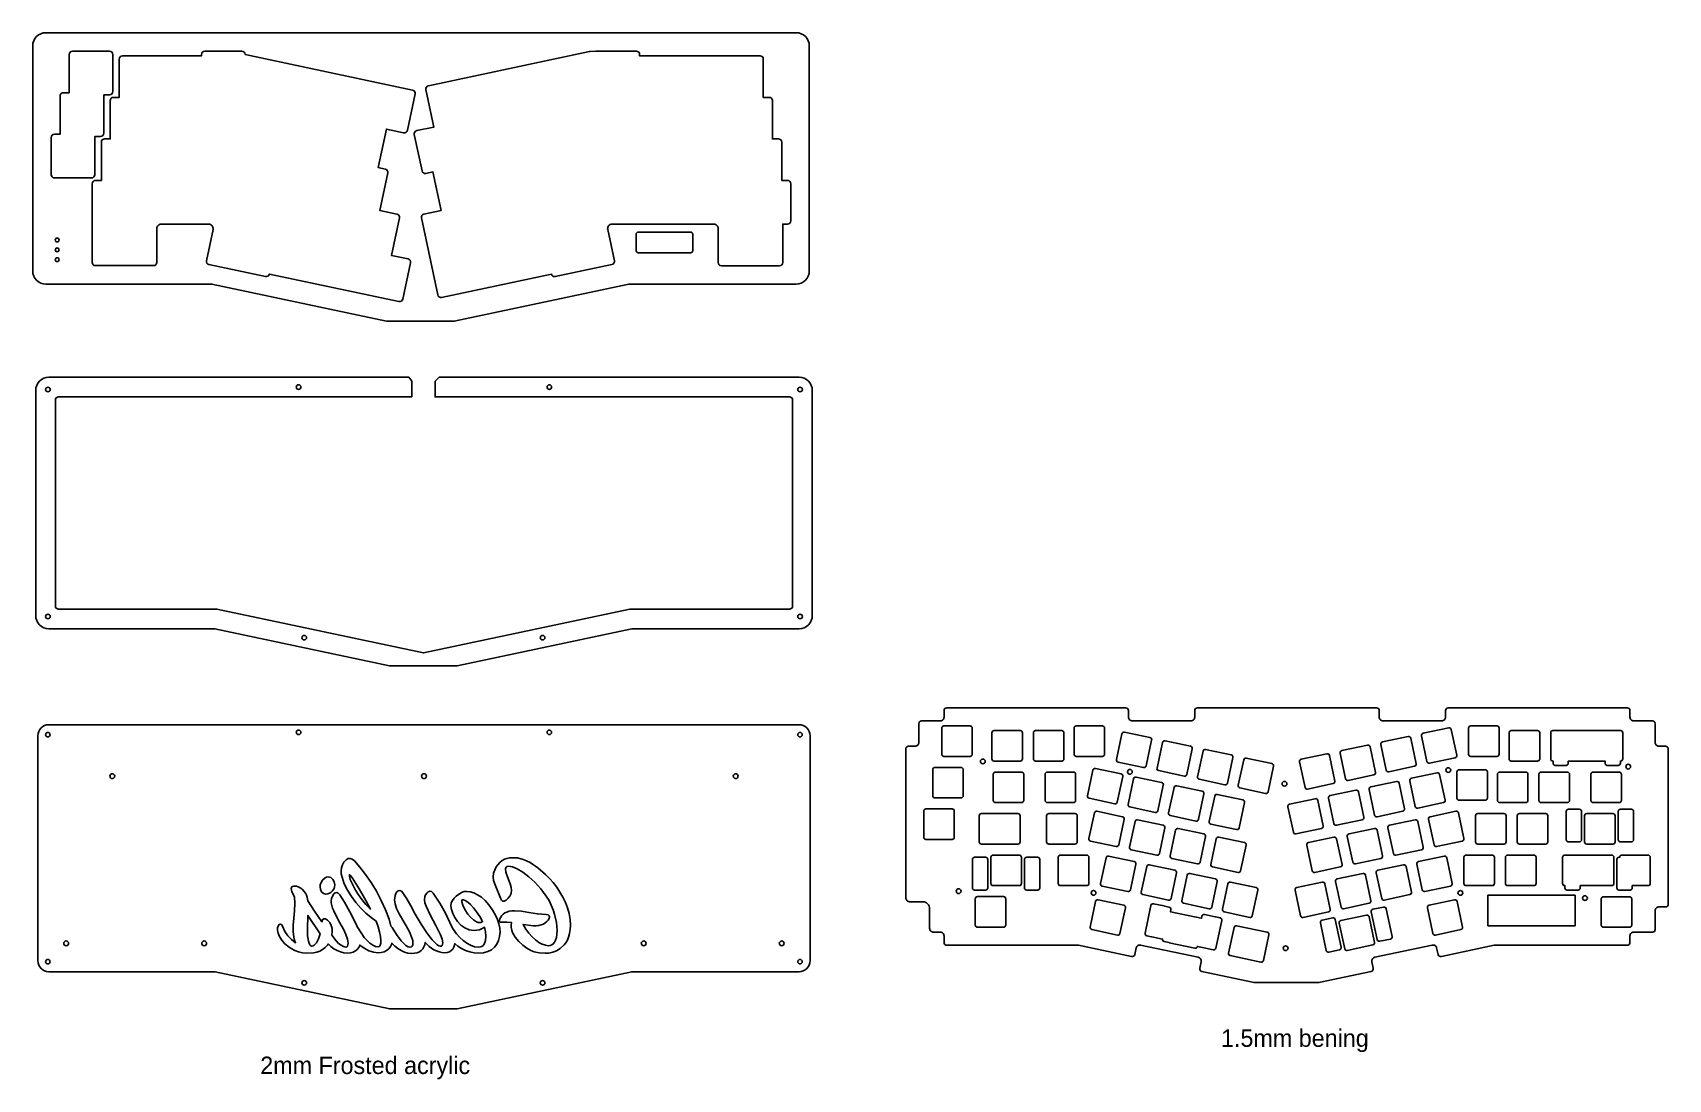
# Model space of a CAD drawing. Extents: x -592 to 1370, y -16 to 920.
# Drawn here: x 619 to 1370, y -8 to 472 of the extents above; entities that cross this region are included whole.
import ezdxf

# ---------------------------------------------------------------- set-up
doc = ezdxf.new("R2010")
doc.units = 0
doc.header["$MEASUREMENT"] = 0
doc.layers.get('0').update_dxf_attribs({"linetype": 'CONTINUOUS'})
doc.layers.add('LAYER_1', color=7, linetype='CONTINUOUS')

msp = doc.modelspace()

# ---------------------------------------------------------------- linework, layer by layer
at = {"color": 3, "linetype": 'Continuous'}
for points in [[(625.27, 471.8, 0.414214), (619.27, 465.8), (619.27, 461.3), (619.27, 366.96), (619.27, 362.46, 0.414214), (625.27, 356.46), (629.77, 356.46), (701.46, 356.46), (781.61, 339.42), (797.14, 339.42), (812.66, 339.42), (892.81, 356.46), (965.01, 356.46), (969.51, 356.46, 0.414214), (975.51, 362.46), (975.51, 366.96), (975.51, 465.8, 0.414214), (969.51, 471.8), (802.49, 471.8), (791.79, 471.8), (629.77, 471.8)], [(651.87, 425.72), (651.87, 443.27), (654.53, 443.27, 0.414214), (656.03, 444.77), (656.03, 461.83, 0.414214), (654.53, 463.33), (637.47, 463.33, 0.414214), (635.97, 461.83), (635.97, 444.28), (633.31, 444.28, 0.414214), (631.81, 442.78), (631.81, 425.23), (629.24, 425.23, 0.414214), (627.74, 423.73), (627.74, 406.67, 0.414214), (629.24, 405.17), (646.3, 405.17, 0.414214), (647.8, 406.67), (647.8, 424.22), (650.37, 424.22, 0.414214)], [(793.54, 445.5), (716.74, 461.82), (716.74, 461.83, 0.414214), (715.24, 463.33), (698.18, 463.33, 0.414214), (696.68, 461.83), (696.68, 461.19), (660.49, 461.19, 0.414214), (658.99, 459.69), (658.99, 442.14), (656.33, 442.14, 0.414214), (654.83, 440.64), (654.83, 423.09), (652.26, 423.09, 0.414214), (650.76, 421.59), (650.76, 404.04), (648.09, 404.04, 0.414214), (646.59, 402.54), (646.59, 366.43, 0.414214), (648.09, 364.93), (674.69, 364.93, 0.414214), (676.19, 366.43), (676.19, 381.98, -0.414214), (678.19, 383.98), (700.03, 383.98, -0.476976), (701.98, 381.56), (698.93, 367.19, 0.414214), (700.08, 365.41), (726.08, 359.89, 0.414214), (727.86, 361.04), (727.86, 361.05), (787.28, 348.42, 0.414214), (789.05, 349.57), (792.6, 366.26, 0.414214), (791.45, 368.04), (783.81, 369.66), (787.46, 386.83, 0.414214), (786.31, 388.61), (778.46, 390.28), (782.11, 407.44, 0.414214), (780.96, 409.22), (777.76, 409.9), (781.52, 427.55), (789.37, 425.88, 0.414214), (791.14, 427.03), (794.69, 443.72, 0.414214)], [(884.96, 365.41, 0.414214), (886.12, 367.19), (883.06, 381.56, -0.476976), (885.02, 383.98), (931.76, 383.98, -0.414214), (933.76, 381.98), (933.76, 366.38, 0.414214), (935.26, 364.88), (961.86, 364.88, 0.414214), (963.36, 366.38), (963.36, 383.98), (965.54, 383.98, 0.414214), (967.04, 385.48), (967.04, 402.54, 0.414214), (965.54, 404.04), (962.86, 404.04), (962.86, 421.59, 0.414214), (961.36, 423.09), (958.6, 423.09), (958.6, 440.64, 0.414214), (957.1, 442.14), (954.43, 442.14), (954.43, 459.69, 0.414214), (952.93, 461.19), (897.7, 461.19), (897.7, 461.83, 0.414214), (896.2, 463.33), (877.67, 463.33, 0.010008), (877.61, 463.33), (875.02, 463.23, 0.042377), (874.77, 463.19), (800.83, 447.48, 0.414214), (799.67, 445.7), (803.32, 428.53), (795.48, 426.86, 0.414214), (794.32, 425.08), (797.87, 408.39, 0.414214), (799.65, 407.24), (802.84, 407.92), (806.59, 390.28), (798.74, 388.61, 0.414214), (797.58, 386.83), (805.09, 351.5, 0.414214), (806.87, 350.34), (857.19, 361.04, 0.413431), (858.96, 359.89)]]:
    msp.add_lwpolyline(points, format="xyb", close=True, dxfattribs=at)
at = {"color": 3}
msp.add_lwpolyline([(921.05, 370.86, 0.414214), (922.05, 371.86), (922.05, 379.31, 0.414214), (921.05, 380.31), (897.05, 380.31, 0.414214), (896.05, 379.31), (896.05, 371.86, 0.414214), (897.05, 370.86)], format="xyb", close=True, dxfattribs=at)
at = {"color": 2, "linetype": 'Continuous'}
for points in [[(793.17, 304.71), (793.17, 311.89), (791.75, 313.71), (790.97, 313.71), (631.15, 313.71), (626.65, 313.71, 0.414214), (620.65, 307.71), (620.65, 303.21), (620.65, 208.87), (620.65, 204.37, 0.414214), (626.65, 198.37), (631.15, 198.37), (702.84, 198.37), (782.99, 181.34), (798.52, 181.34), (814.04, 181.34), (894.19, 198.37), (966.39, 198.37), (970.89, 198.37, 0.414214), (976.89, 204.37), (976.89, 208.87), (976.89, 307.71, 0.414214), (970.89, 313.71), (806.7, 313.71), (805.7, 313.71), (803.87, 311.89), (803.87, 304.71), (966.39, 304.71, -0.414214), (967.89, 303.21), (967.89, 208.87, -0.414214), (966.39, 207.37), (893.25, 207.37), (798.52, 187.24), (703.79, 207.37), (631.15, 207.37, -0.414214), (629.65, 208.87), (629.65, 303.21, -0.414214), (631.15, 304.71)], [(626.63, 154.32, 0.414214), (621.63, 149.32), (621.63, 144.82), (621.63, 50.48), (621.63, 45.98, 0.414214), (626.63, 40.98), (631.13, 40.98), (702.93, 40.98), (783.08, 23.95), (798.5, 23.95), (813.92, 23.95), (894.07, 40.98), (966.37, 40.98), (970.87, 40.98, 0.414214), (975.87, 45.98), (975.87, 50.48), (975.87, 149.32, 0.414214), (970.87, 154.32), (803.85, 154.32), (793.15, 154.32), (631.13, 154.32)]]:
    msp.add_lwpolyline(points, format="xyb", close=True, dxfattribs=at)
at = {"color": 1, "linetype": 'Continuous'}
for points in [[(1238.7, 156.06, -0.414214), (1237, 157.76), (1237, 160.76, 0.414214), (1235.7, 162.06), (1153.65, 162.06, 0.414214), (1152.35, 160.76), (1152.35, 157.76, -0.414214), (1150.65, 156.06), (1123.65, 156.06, -0.414214), (1121.95, 157.76), (1121.95, 160.76, 0.414214), (1120.65, 162.06), (1038.65, 162.06, 0.414214), (1037.35, 160.76), (1037.35, 157.76, -0.414214), (1035.65, 156.06), (1027.06, 156.06, 0.414214), (1025.76, 154.76), (1025.76, 146.16, -0.414214), (1024.06, 144.46), (1021.06, 144.46, 0.414214), (1019.76, 143.16), (1019.76, 74.89, 0.414214), (1021.56, 73.09), (1027.53, 73.09, -0.414214), (1030.73, 69.89), (1030.73, 60.92, 0.414214), (1032.53, 59.12), (1035.65, 59.12, -0.414214), (1037.35, 57.42), (1037.35, 54.42, 0.414214), (1038.65, 53.12), (1099.09, 53.12), (1123.35, 47.96, 0.414214), (1124.89, 48.96), (1125.52, 51.89, -0.414214), (1127.53, 53.2), (1153.94, 47.59, -0.414214), (1155.25, 45.57), (1154.63, 42.64, 0.414214), (1155.63, 41.1), (1179.55, 36.01), (1209.31, 36.01), (1233.22, 41.1, 0.414214), (1234.22, 42.64), (1233.6, 45.57, -0.414214), (1234.91, 47.59), (1261.32, 53.2, -0.414214), (1263.33, 51.89), (1263.96, 48.96, 0.414214), (1265.5, 47.96), (1289.77, 53.12), (1350.7, 53.12, 0.414214), (1352, 54.42), (1352, 57.42, -0.414214), (1353.7, 59.12), (1362.29, 59.12, 0.414214), (1363.59, 60.42), (1363.59, 69.01, -0.414214), (1365.29, 70.71), (1368.29, 70.71, 0.414214), (1369.59, 72.01), (1369.59, 143.16, 0.414214), (1368.29, 144.46), (1365.29, 144.46, -0.414214), (1363.59, 146.16), (1363.59, 154.76, 0.414214), (1362.29, 156.06), (1353.7, 156.06, -0.414214), (1352, 157.76), (1352, 160.76, 0.414214), (1350.7, 162.06), (1268.7, 162.06, 0.414214), (1267.4, 160.76), (1267.4, 157.76, -0.414214), (1265.7, 156.06)], [(1049.29, 153.76), (1037.29, 153.76, 0.414214), (1036.29, 152.76), (1036.29, 140.76, 0.414214), (1037.29, 139.76), (1049.29, 139.76, 0.414214), (1050.29, 140.76), (1050.29, 152.76, 0.414214)], [(1072.31, 151.62), (1060.31, 151.62, 0.414214), (1059.31, 150.62), (1059.31, 138.62, 0.414214), (1060.31, 137.62), (1072.31, 137.62, 0.414214), (1073.31, 138.62), (1073.31, 150.62, 0.414214)], [(1091.36, 151.62), (1079.36, 151.62, 0.414214), (1078.36, 150.62), (1078.36, 138.62, 0.414214), (1079.36, 137.62), (1091.36, 137.62, 0.414214), (1092.36, 138.62), (1092.36, 150.62, 0.414214)], [(1110, 153.76), (1098, 153.76, 0.414214), (1097, 152.76), (1097, 140.76, 0.414214), (1098, 139.76), (1110, 139.76, 0.414214), (1111, 140.76), (1111, 152.76, 0.414214)], [(1131.82, 148.4), (1120.08, 150.89, 0.414214), (1118.9, 150.12), (1116.4, 138.38, 0.414214), (1117.17, 137.2), (1128.91, 134.7, 0.414214), (1130.1, 135.47), (1132.59, 147.21, 0.414214)], [(1268.87, 152.87), (1257.13, 150.38, 0.414214), (1256.36, 149.19), (1258.86, 137.45, 0.414214), (1260.04, 136.68), (1271.78, 139.18, 0.414214), (1272.55, 140.36), (1270.06, 152.1, 0.414214)], [(1290.96, 153.76), (1278.96, 153.76, 0.414214), (1277.96, 152.76), (1277.96, 140.76, 0.414214), (1278.96, 139.76), (1290.96, 139.76, 0.414214), (1291.96, 140.76), (1291.96, 152.76, 0.414214)], [(1309.59, 151.62), (1297.59, 151.62, 0.414214), (1296.59, 150.62), (1296.59, 138.62, 0.414214), (1297.59, 137.62), (1309.59, 137.62, 0.414214), (1310.59, 138.62), (1310.59, 150.62, 0.414214)], [(1317.72, 135.62), (1322.72, 135.62, 0.414214), (1323.72, 136.62), (1323.72, 137.62), (1340.6, 137.62), (1340.6, 136.62, 0.414214), (1341.6, 135.62), (1346.6, 135.62, 0.414214), (1347.6, 136.62), (1347.6, 137.62), (1347.69, 137.62, 0.414214), (1348.69, 138.62), (1348.69, 150.62, 0.414214), (1347.69, 151.62), (1316.64, 151.62, 0.414214), (1315.64, 150.62), (1315.64, 138.62, 0.414214), (1316.64, 137.62), (1316.72, 137.62), (1316.72, 136.62, 0.414214)], [(1150.45, 144.44), (1138.72, 146.93, 0.414214), (1137.53, 146.16), (1135.04, 134.42, 0.414214), (1135.81, 133.24), (1147.54, 130.74, 0.414214), (1148.73, 131.51), (1151.22, 143.25, 0.414214)], [(1169.09, 140.47), (1157.35, 142.97, 0.414214), (1156.16, 142.2), (1153.67, 130.46, 0.414214), (1154.44, 129.28), (1166.18, 126.78, 0.414214), (1167.36, 127.55), (1169.86, 139.29, 0.414214)], [(1231.6, 144.95), (1219.86, 142.45, 0.414214), (1219.09, 141.27), (1221.59, 129.53, 0.414214), (1222.77, 128.76), (1234.51, 131.26, 0.414214), (1235.28, 132.44), (1232.79, 144.18, 0.414214)], [(1250.24, 148.91), (1238.5, 146.42, 0.414214), (1237.73, 145.23), (1240.22, 133.49, 0.414214), (1241.41, 132.72), (1253.15, 135.22, 0.414214), (1253.92, 136.4), (1251.42, 148.14, 0.414214)], [(1187.72, 136.51), (1175.98, 139.01, 0.414214), (1174.8, 138.24), (1172.3, 126.5, 0.414214), (1173.07, 125.31), (1184.81, 122.82, 0.414214), (1186, 123.59), (1188.49, 135.33, 0.414214)], [(1212.97, 140.99), (1201.23, 138.49, 0.414214), (1200.46, 137.31), (1202.96, 125.57, 0.414214), (1204.14, 124.8), (1215.88, 127.29, 0.414214), (1216.65, 128.48), (1214.15, 140.22, 0.414214)], [(1045.13, 134.71), (1033.13, 134.71, 0.414214), (1032.13, 133.71), (1032.13, 121.71, 0.414214), (1033.13, 120.71), (1045.13, 120.71, 0.414214), (1046.13, 121.71), (1046.13, 133.71, 0.414214)], [(1072.91, 132.57), (1060.91, 132.57, 0.414214), (1059.91, 131.57), (1059.91, 119.57, 0.414214), (1060.91, 118.57), (1072.91, 118.57, 0.414214), (1073.91, 119.57), (1073.91, 131.57, 0.414214)], [(1096.72, 132.57), (1084.72, 132.57, 0.414214), (1083.72, 131.57), (1083.72, 119.57, 0.414214), (1084.72, 118.57), (1096.72, 118.57, 0.414214), (1097.72, 119.57), (1097.72, 131.57, 0.414214)], [(1118.54, 131.75), (1106.8, 134.24, 0.414214), (1105.62, 133.47), (1103.12, 121.73, 0.414214), (1103.89, 120.55), (1115.63, 118.05, 0.414214), (1116.82, 118.82), (1119.31, 130.56, 0.414214)], [(1137.17, 127.79), (1125.44, 130.28, 0.414214), (1124.25, 129.51), (1121.76, 117.77, 0.414214), (1122.53, 116.59), (1134.26, 114.09, 0.414214), (1135.45, 114.86), (1137.94, 126.6, 0.414214)], [(1244.88, 128.3), (1233.14, 125.81, 0.414214), (1232.37, 124.62), (1234.86, 112.88, 0.414214), (1236.05, 112.11), (1247.79, 114.61, 0.414214), (1248.56, 115.79), (1246.06, 127.53, 0.414214)], [(1263.51, 132.26), (1251.77, 129.77, 0.414214), (1251, 128.58), (1253.5, 116.84, 0.414214), (1254.68, 116.07), (1266.42, 118.57, 0.414214), (1267.19, 119.75), (1264.7, 131.49, 0.414214)], [(1285.6, 133.63), (1273.6, 133.63, 0.414214), (1272.6, 132.63), (1272.6, 120.63, 0.414214), (1273.6, 119.63), (1285.6, 119.63, 0.414214), (1286.6, 120.63), (1286.6, 132.63, 0.414214)], [(1304.23, 132.57), (1292.23, 132.57, 0.414214), (1291.23, 131.57), (1291.23, 119.57, 0.414214), (1292.23, 118.57), (1304.23, 118.57, 0.414214), (1305.23, 119.57), (1305.23, 131.57, 0.414214)], [(1323.28, 132.57), (1311.28, 132.57, 0.414214), (1310.28, 131.57), (1310.28, 119.57, 0.414214), (1311.28, 118.57), (1323.28, 118.57, 0.414214), (1324.28, 119.57), (1324.28, 131.57, 0.414214)], [(1347.1, 132.57), (1335.1, 132.57, 0.414214), (1334.1, 131.57), (1334.1, 119.57, 0.414214), (1335.1, 118.57), (1347.1, 118.57, 0.414214), (1348.1, 119.57), (1348.1, 131.57, 0.414214)], [(1155.81, 123.82), (1144.07, 126.32, 0.414214), (1142.88, 125.55), (1140.39, 113.81, 0.414214), (1141.16, 112.63), (1152.9, 110.13, 0.414214), (1154.08, 110.9), (1156.58, 122.64, 0.414214)], [(1174.44, 119.86), (1162.7, 122.36, 0.414214), (1161.52, 121.59), (1159.02, 109.85, 0.414214), (1159.79, 108.66), (1171.53, 106.17, 0.414214), (1172.72, 106.94), (1175.21, 118.68, 0.414214)], [(1207.61, 120.38), (1195.87, 117.88, 0.414214), (1195.1, 116.7), (1197.6, 104.96, 0.414214), (1198.78, 104.19), (1210.52, 106.68, 0.414214), (1211.29, 107.87), (1208.79, 119.61, 0.414214)], [(1226.24, 124.34), (1214.5, 121.84, 0.414214), (1213.73, 120.66), (1216.23, 108.92, 0.414214), (1217.41, 108.15), (1229.15, 110.65, 0.414214), (1229.92, 111.83), (1227.43, 123.57, 0.414214)], [(1041.06, 115.66), (1029.06, 115.66, 0.414214), (1028.06, 114.66), (1028.06, 102.66, 0.414214), (1029.06, 101.66), (1041.06, 101.66, 0.414214), (1042.06, 102.66), (1042.06, 114.66, 0.414214)], [(1097.42, 113.52), (1085.42, 113.52, 0.414214), (1084.42, 112.52), (1084.42, 100.52, 0.414214), (1085.42, 99.52), (1097.42, 99.52, 0.414214), (1098.42, 100.52), (1098.42, 112.52, 0.414214)], [(1119.24, 112.12), (1107.5, 114.61, 0.414214), (1106.32, 113.84), (1103.82, 102.1, 0.414214), (1104.59, 100.92), (1116.33, 98.42, 0.414214), (1117.52, 99.19), (1120.01, 110.93, 0.414214)], [(1272.13, 114.61), (1260.39, 112.12, 0.414214), (1259.62, 110.93), (1262.12, 99.19, 0.414214), (1263.3, 98.42), (1275.04, 100.92, 0.414214), (1275.81, 102.1), (1273.32, 113.84, 0.414214)], [(1294.22, 113.52), (1282.22, 113.52, 0.414214), (1281.22, 112.52), (1281.22, 100.52, 0.414214), (1282.22, 99.52), (1294.22, 99.52, 0.414214), (1295.22, 100.52), (1295.22, 112.52, 0.414214)], [(1313.27, 113.52), (1301.27, 113.52, 0.414214), (1300.27, 112.52), (1300.27, 100.52, 0.414214), (1301.27, 99.52), (1313.27, 99.52, 0.414214), (1314.27, 100.52), (1314.27, 112.52, 0.414214)], [(1328.78, 115.52), (1323.78, 115.52, 0.414214), (1322.78, 114.52), (1322.78, 101.52, 0.414214), (1323.78, 100.52), (1328.78, 100.52, 0.414214), (1329.78, 101.52), (1329.78, 114.52, 0.414214)], [(1344.22, 113.52), (1332.22, 113.52, 0.414214), (1331.22, 112.52), (1331.22, 100.52, 0.414214), (1332.22, 99.52), (1344.22, 99.52, 0.414214), (1345.22, 100.52), (1345.22, 112.52, 0.414214)], [(1352.65, 115.52), (1347.65, 115.52, 0.414214), (1346.65, 114.52), (1346.65, 101.52, 0.414214), (1347.65, 100.52), (1352.65, 100.52, 0.414214), (1353.65, 101.52), (1353.65, 114.52, 0.414214)], [(1137.87, 108.16), (1126.14, 110.65, 0.414214), (1124.95, 109.88), (1122.46, 98.14, 0.414214), (1123.23, 96.96), (1134.96, 94.46, 0.414214), (1136.15, 95.23), (1138.64, 106.97, 0.414214)], [(1156.51, 104.19), (1144.77, 106.69, 0.414214), (1143.58, 105.92), (1141.09, 94.18, 0.414214), (1141.86, 93), (1153.6, 90.5, 0.414214), (1154.78, 91.27), (1157.28, 103.01, 0.414214)], [(1234.86, 106.69), (1223.12, 104.19, 0.414214), (1222.35, 103.01), (1224.85, 91.27, 0.414214), (1226.03, 90.5), (1237.77, 93, 0.414214), (1238.54, 94.18), (1236.05, 105.92, 0.414214)], [(1253.5, 110.65), (1241.76, 108.16, 0.414214), (1240.99, 106.97), (1243.48, 95.23, 0.414214), (1244.67, 94.46), (1256.41, 96.96, 0.414214), (1257.18, 98.14), (1254.68, 109.88, 0.414214)], [(1175.14, 100.23), (1163.4, 102.73, 0.414214), (1162.22, 101.96), (1159.72, 90.22, 0.414214), (1160.49, 89.03), (1172.23, 86.54, 0.414214), (1173.42, 87.31), (1175.91, 99.05, 0.414214)], [(1216.23, 102.73), (1204.49, 100.23, 0.414214), (1203.72, 99.05), (1206.22, 87.31, 0.414214), (1207.4, 86.54), (1219.14, 89.03, 0.414214), (1219.91, 90.22), (1217.41, 101.96, 0.414214)], [(1051.38, 78.47), (1056.38, 78.47, 0.414214), (1057.38, 79.47), (1057.38, 92.47, 0.414214), (1056.38, 93.47), (1051.38, 93.47, 0.414214), (1050.38, 92.47), (1050.38, 79.47, 0.414214)], [(1071.82, 94.47), (1059.82, 94.47, 0.414214), (1058.82, 93.47), (1058.82, 81.47, 0.414214), (1059.82, 80.47), (1071.82, 80.47, 0.414214), (1072.82, 81.47), (1072.82, 93.47, 0.414214)], [(1075.25, 78.47), (1080.25, 78.47, 0.414214), (1081.25, 79.47), (1081.25, 92.47, 0.414214), (1080.25, 93.47), (1075.25, 93.47, 0.414214), (1074.25, 92.47), (1074.25, 79.47, 0.414214)], [(1102.77, 94.47), (1090.77, 94.47, 0.414214), (1089.77, 93.47), (1089.77, 81.47, 0.414214), (1090.77, 80.47), (1102.77, 80.47, 0.414214), (1103.77, 81.47), (1103.77, 93.47, 0.414214)], [(1124.59, 91.51), (1112.85, 94, 0.414214), (1111.67, 93.23), (1109.17, 81.49, 0.414214), (1109.94, 80.31), (1121.68, 77.81, 0.414214), (1122.87, 78.58), (1125.36, 90.32, 0.414214)], [(1143.22, 87.55), (1131.49, 90.04, 0.414214), (1130.3, 89.27), (1127.81, 77.53, 0.414214), (1128.58, 76.35), (1140.31, 73.85, 0.414214), (1141.5, 74.62), (1143.99, 86.36, 0.414214)], [(1248.14, 90.04), (1236.4, 87.55, 0.414214), (1235.63, 86.36), (1238.12, 74.62, 0.414214), (1239.31, 73.85), (1251.05, 76.35, 0.414214), (1251.82, 77.53), (1249.32, 89.27, 0.414214)], [(1266.77, 94), (1255.03, 91.51, 0.414214), (1254.26, 90.32), (1256.76, 78.58, 0.414214), (1257.94, 77.81), (1269.68, 80.31, 0.414214), (1270.45, 81.49), (1267.96, 93.23, 0.414214)], [(1288.86, 94.47), (1276.86, 94.47, 0.414214), (1275.86, 93.47), (1275.86, 81.47, 0.414214), (1276.86, 80.47), (1288.86, 80.47, 0.414214), (1289.86, 81.47), (1289.86, 93.47, 0.414214)], [(1307.91, 94.47), (1295.91, 94.47, 0.414214), (1294.91, 93.47), (1294.91, 81.47, 0.414214), (1295.91, 80.47), (1307.91, 80.47, 0.414214), (1308.91, 81.47), (1308.91, 93.47, 0.414214)], [(1321.1, 93.47), (1321.1, 81.47, 0.414214), (1322.1, 80.47), (1322.19, 80.47), (1322.19, 79.47, 0.414214), (1323.19, 78.47), (1328.19, 78.47, 0.414214), (1329.19, 79.47), (1329.19, 80.47), (1343.63, 80.47, 0.414214), (1344.63, 81.47), (1344.63, 93.47, 0.414214), (1343.63, 94.47), (1322.1, 94.47, 0.414214)], [(1347.06, 93.47, 0.414214), (1346.06, 92.47), (1346.06, 79.47, 0.414214), (1347.06, 78.47), (1352.06, 78.47, 0.414214), (1353.06, 79.47), (1353.06, 80.47), (1360.29, 80.47, 0.414214), (1361.29, 81.47), (1361.29, 93.47, 0.414214), (1360.29, 94.47), (1348.29, 94.47, 0.414214), (1347.29, 93.47)], [(1161.86, 83.58), (1150.12, 86.08, 0.414214), (1148.93, 85.31), (1146.44, 73.57, 0.414214), (1147.21, 72.39), (1158.95, 69.89, 0.414214), (1160.13, 70.66), (1162.63, 82.4, 0.414214)], [(1229.5, 86.08), (1217.76, 83.58, 0.414214), (1216.99, 82.4), (1219.49, 70.66, 0.414214), (1220.67, 69.89), (1232.41, 72.39, 0.414214), (1233.18, 73.57), (1230.69, 85.31, 0.414214)], [(1064.68, 75.42), (1052.68, 75.42, 0.414214), (1051.68, 74.42), (1051.68, 62.42, 0.414214), (1052.68, 61.42), (1064.68, 61.42, 0.414214), (1065.68, 62.42), (1065.68, 74.42, 0.414214)], [(1180.49, 79.62), (1168.75, 82.12, 0.414214), (1167.57, 81.35), (1165.07, 69.61, 0.414214), (1165.84, 68.42), (1177.58, 65.93, 0.414214), (1178.77, 66.7), (1181.26, 78.44, 0.414214)], [(1210.87, 82.12), (1199.13, 79.62, 0.414214), (1198.36, 78.44), (1200.86, 66.7, 0.414214), (1202.04, 65.93), (1213.78, 68.42, 0.414214), (1214.55, 69.61), (1212.05, 81.35, 0.414214)], [(1351.85, 75.37), (1339.85, 75.37, 0.414214), (1338.85, 74.37), (1338.85, 62.37, 0.414214), (1339.85, 61.37), (1351.85, 61.37, 0.414214), (1352.85, 62.37), (1352.85, 74.37, 0.414214)], [(1119.78, 71.52), (1108.04, 74.01, 0.414214), (1106.86, 73.24), (1104.36, 61.5, 0.414214), (1105.13, 60.32), (1116.87, 57.82, 0.414214), (1118.06, 58.59), (1120.55, 70.33, 0.414214)], [(1132.62, 57.03), (1137.51, 55.99, 0.023636), (1137.6, 55.97, 0.41417), (1138.37, 54.79), (1140.57, 54.32, 0.024024), (1140.66, 54.3), (1152.4, 51.8, 0.414214), (1153.59, 52.57), (1153.59, 52.58, 0.024893), (1153.68, 52.56), (1155.86, 52.1, 0.029842), (1155.97, 52.07), (1160.86, 51.03, 0.414214), (1162.05, 51.8), (1164.75, 64.51, 0.414214), (1163.98, 65.7), (1161.81, 66.16, 0.029842), (1161.69, 66.19), (1156.8, 67.23, 0.414214), (1155.62, 66.46), (1155.41, 65.47, 0.024893), (1155.31, 65.5), (1153.11, 65.96, 0.024024), (1153.02, 65.99), (1141.28, 68.48, 0.023636), (1141.19, 68.5), (1141.4, 69.48, 0.414214), (1140.63, 70.66), (1138.45, 71.12, 0.029842), (1138.34, 71.16), (1133.45, 72.19, 0.414214), (1132.26, 71.42), (1129.56, 58.71, 0.414214), (1130.33, 57.52), (1132.5, 57.06, 0.029842)], [(1239.01, 70.66), (1234.12, 69.62, 0.414214), (1233.35, 68.44), (1236.05, 55.72, 0.414214), (1237.24, 54.95), (1242.13, 55.99, 0.414214), (1242.9, 57.18), (1240.19, 69.89, 0.414214)], [(1271.58, 74.01), (1259.84, 71.52, 0.414214), (1259.07, 70.33), (1261.57, 58.59, 0.414214), (1262.75, 57.82), (1274.49, 60.32, 0.414214), (1275.26, 61.5), (1272.77, 73.24, 0.414214)], [(1185.63, 59.06), (1171.56, 62.05, 0.414214), (1170.38, 61.28), (1167.88, 49.54, 0.414214), (1168.65, 48.35), (1182.72, 45.36, 0.414214), (1183.91, 46.13), (1186.4, 57.87, 0.414214)], [(1215.65, 65.7), (1210.76, 64.66, 0.414214), (1209.99, 63.47), (1212.69, 50.76, 0.414214), (1213.88, 49.99), (1218.77, 51.03, 0.414214), (1219.54, 52.21), (1216.84, 64.93, 0.414214)], [(1231.17, 66.95), (1219.43, 64.46, 0.414214), (1218.66, 63.27), (1221.16, 51.53, 0.414214), (1222.34, 50.76), (1234.08, 53.26, 0.414214), (1234.85, 54.44), (1232.36, 66.18, 0.414214)]]:
    msp.add_lwpolyline(points, format="xyb", close=True, dxfattribs=at)
for points in [[(1066.46, 113.52), (1054.46, 113.52, 0.414214), (1053.46, 112.52), (1053.46, 100.52, 0.414214), (1054.46, 99.52), (1066.46, 99.52)], [(1059.22, 99.52), (1071.22, 99.52, 0.414214), (1072.22, 100.52), (1072.22, 112.52, 0.414214), (1071.22, 113.52), (1059.22, 113.52)]]:
    msp.add_lwpolyline(points, format="xyb", dxfattribs=at)
msp.add_lwpolyline([(1326.83, 62.04), (1286.83, 62.04), (1286.83, 76.04), (1326.83, 76.04)], close=True, dxfattribs=at)
at = {"color": 3, "linetype": 'Continuous'}
for centre in [(630.49, 376.68), (630.49, 372.18), (630.49, 367.68)]:
    msp.add_circle(centre, 0.9, dxfattribs=at)
at = {"color": 2, "linetype": 'Continuous'}
for centre, radius in [((626.25, 308.12), 1.05), ((741.25, 309.21), 1.05), ((856.29, 309.21), 1.05), ((971.29, 308.12), 1.05), ((626.25, 203.97), 1.05), ((971.29, 203.97), 1.05), ((743.85, 194.26), 1.05), ((853.18, 194.26), 1.05), ((626.23, 149.73), 1.05), ((741.23, 150.82), 1.05), ((856.27, 150.82), 1.05), ((971.27, 149.73), 1.05), ((655.77, 130.7), 1.1), ((798.77, 130.7), 1.1), ((941.77, 130.7), 1.1), ((634.63, 53.98), 1.1), ((697.93, 53.98), 1.1), ((899.57, 53.98), 1.1), ((962.87, 53.98), 1.1), ((626.23, 45.58), 1.05), ((971.27, 45.58), 1.05), ((743.84, 35.87), 1.05), ((853.17, 35.87), 1.05)]:
    msp.add_circle(centre, radius, dxfattribs=at)
at = {"color": 1, "linetype": 'Continuous'}
for centre in [(1055.14, 137.47), (1351.21, 135.09), (1122.61, 132.71), (1193.52, 127.22), (1268.66, 133.5), (1044.03, 77.94), (1105.94, 77.15), (1274.22, 77.15), (1331.37, 74.77), (1194.05, 51.75)]:
    msp.add_circle(centre, 1.1, dxfattribs=at)
at = {"layer": 'LAYER_1'}
for points in [[(811.12, 71.2), (811.31, 72.57), (811.81, 73.73), (812.6, 74.71), (813.57, 75.61), (816.05, 77.29), (817.15, 77.72), (818.45, 77.84), (820, 77.67), (821.67, 77.16), (823.39, 76.31), (825.14, 75.12), (826.87, 73.59), (828.54, 71.72), (830.1, 69.5), (831.52, 66.95), (832.46, 64.91), (833.12, 62.91), (833.52, 60.96), (833.65, 59.08), (833.48, 57.09), (833, 55.26), (832.21, 53.62), (831.1, 52.21), (829.7, 51.05), (828.01, 50.19), (826.04, 49.66), (823.79, 49.5), (821.78, 49.66), (819.8, 50.1), (817.87, 50.79), (816.02, 51.69), (814.28, 52.78), (812.9, 53.88), (812.81, 53.14), (812.46, 52.2), (811.96, 51.37), (811.29, 50.68), (810.45, 50.15), (809.43, 49.82), (808.22, 49.7), (806.93, 49.8), (805.68, 50.07), (804.48, 50.51), (803.33, 51.09), (801.2, 52.59), (799.32, 54.42), (799.13, 53.32), (798.77, 52.33), (798.25, 51.47), (797.54, 50.74), (796.67, 50.15), (795.61, 49.72), (794.37, 49.45), (792.95, 49.36), (791.35, 49.52), (789.77, 49.96), (788.23, 50.67), (786.76, 51.59), (785.4, 52.7), (784.18, 53.95), (784.06, 54.1), (783.97, 53.71), (783.39, 52.49), (782.62, 51.49), (781.64, 50.71), (780.48, 50.15), (779.15, 49.81), (777.66, 49.7), (775.54, 49.95), (773.53, 50.61), (771.66, 51.58), (769.97, 52.76), (769.33, 53.31), (769.26, 53.03), (768.81, 52.04), (768.17, 51.19), (767.34, 50.5), (766.3, 49.99), (765.05, 49.67), (763.59, 49.56), (762.05, 49.7), (760.49, 50.08), (758.94, 50.7), (757.44, 51.54), (756.04, 52.58), (754.87, 53.71), (754.6, 53.3), (753.5, 52.1), (752.28, 51.17), (750.95, 50.46), (749.54, 49.97), (748.07, 49.65), (745.01, 49.49), (743.11, 49.68), (741.25, 50.09), (739.48, 50.73), (737.8, 51.57), (736.24, 52.64), (734.82, 53.91), (733.56, 55.4), (732.48, 57.09), (731.81, 58.63), (731.55, 60), (731.59, 61.09), (731.8, 61.82), (732.25, 62.5), (732.81, 62.82), (733.4, 62.64), (733.92, 61.82), (734.98, 59.5), (736.31, 57.51), (737.94, 55.8), (739.88, 54.29), (739.39, 55.48), (739.04, 56.78), (738.71, 59.42), (738.77, 62.33), (739.04, 65.49), (739.33, 68.87), (739.47, 72.43), (739.33, 75.31), (738.2, 77.56), (737.95, 78.42), (737.91, 79.11), (738.05, 79.64), (738.37, 80.01), (738.84, 80.23), (739.47, 80.3), (740.27, 80.21), (741.12, 79.94), (741.98, 79.49), (742.82, 78.87), (743.86, 77.83), (744.64, 76.63), (745.18, 75.22), (745.49, 73.53), (748.53, 68.77), (751.93, 63.8), (752.23, 64.79), (752.79, 65.27), (753.57, 65.22), (754.53, 64.62), (755.51, 63.53), (756.19, 62.24), (756.59, 60.8), (756.72, 59.28), (756.72, 59.28), (756.54, 57.83), (758.47, 55.18), (759.6, 54), (760.74, 53.09), (761.85, 52.51), (762.91, 52.3), (763.39, 52.42), (763.71, 52.75), (763.88, 53.28), (763.94, 54.01), (763.69, 55.89), (762.98, 58.12), (761.79, 60.55), (760.22, 63.45), (758.63, 66.39), (757.36, 68.94), (756.8, 70.2), (756.44, 71.4), (756.26, 72.53), (756.24, 73.58), (756.37, 74.53), (756.62, 75.37), (757.43, 76.67), (758.09, 77.23), (758.75, 77.33), (759.43, 76.99), (760.17, 76.2), (762.35, 72.82), (764.79, 68.51), (767.08, 63.97), (767.91, 62.01), (768.01, 61.89), (770.18, 58.32), (771.4, 56.71), (772.66, 55.28), (773.95, 54.08), (775.25, 53.16), (776.51, 52.58), (777.73, 52.37), (778.31, 52.58), (778.71, 53.16), (778.95, 54.05), (779.03, 55.18), (778.87, 57.1), (778.41, 59.25), (777.7, 61.61), (776.77, 64.15), (774.46, 65.84), (772.09, 67.87), (769.74, 70.18), (767.5, 72.74), (765.44, 75.48), (763.65, 78.38), (762.19, 81.37), (761.16, 84.41), (760.83, 85.93), (760.75, 87.29), (760.75, 87.29), (760.89, 88.64), (761.31, 89.96), (762.02, 91.2), (763.01, 92.28), (763.97, 92.91), (764.93, 92.99), (765.88, 92.6), (766.84, 91.8), (769.4, 88.91), (771.97, 85.57), (774.5, 81.87), (776.92, 77.88), (779.14, 73.69), (781.1, 69.38), (782.73, 65.03), (783.61, 61.94)], [(783.6, 61.95), (784.19, 61.27), (786.19, 58.04), (788.37, 55.13), (789.46, 53.95), (790.51, 53.04), (791.5, 52.44), (792.4, 52.23), (792.98, 52.36), (793.38, 52.73), (793.62, 53.33), (793.7, 54.15), (793.58, 55.24), (793.25, 56.47), (792.12, 59.22), (790.61, 62.06), (789.05, 64.69), (787.44, 67.5), (786.23, 69.96), (785.47, 72.13), (785.21, 74), (785.47, 75.99), (785.79, 76.82), (786.24, 77.56), (786.9, 78.17), (787.63, 78.28), (788.38, 77.93), (789.11, 77.15), (790.88, 74.5), (792.67, 71.25), (794.75, 67.35), (797.4, 62.78), (800.01, 58.88), (802.49, 55.66), (804.65, 53.46), (805.55, 52.85), (806.3, 52.64), (806.78, 52.76), (807.12, 53.08), (807.31, 53.59), (807.36, 54.25), (807.09, 55.94), (806.37, 57.92), (804.2, 62.25), (801.77, 66.85), (799.79, 70.99), (799.19, 72.66), (798.97, 73.94), (799.2, 75.54), (799.52, 76.33), (800, 77.08), (800.68, 77.68), (801.45, 77.91), (802.22, 77.72), (802.94, 77.08), (805.97, 72.5), (808.59, 67.91), (810.7, 63.63), (811.81, 60.9), (813.75, 58.3), (815.17, 56.73), (816.73, 55.3), (818.39, 54.06), (820.16, 53.09), (822, 52.46), (823.92, 52.23), (824.66, 52.33), (825.3, 52.61), (825.87, 53.06), (826.34, 53.67), (826.99, 55.3), (827.21, 57.37), (827.06, 59.34), (826.59, 61.41), (825.4, 60.74), (824.19, 60.27), (822.96, 59.99), (821.73, 59.9), (820.62, 59.98), (819.55, 60.22), (817.53, 61.09), (815.73, 62.39), (814.17, 64.01), (812.89, 65.82), (811.93, 67.7), (811.33, 69.53), (811.12, 71.2), (811.12, 71.2)]]:
    msp.add_lwpolyline(points, dxfattribs=at)
for points in [[(834.51, 66.75), (835.15, 67.39), (835.91, 67.94), (836.81, 68.38), (837.84, 68.7), (839.02, 68.89), (840.36, 68.94), (843.5, 68.69), (846.86, 68.19), (850.79, 67.52), (854.87, 67.16), (855.71, 67.04), (856.19, 66.69), (856.33, 66.15), (856.17, 65.45), (855.71, 64.68), (855.11, 63.98), (854.38, 63.36), (853.53, 62.84), (852.55, 62.43), (851.46, 62.14), (850.27, 62.01), (848.98, 62.02), (844.19, 62.71), (845.47, 60.56), (846.87, 58.64), (848.35, 56.96), (849.89, 55.55), (851.45, 54.43), (852.99, 53.6), (854.48, 53.09), (855.9, 52.92), (856.69, 53), (857.43, 53.28), (858.09, 53.76), (858.67, 54.47), (859.14, 55.42), (859.5, 56.64), (859.72, 58.15), (859.8, 59.97), (859.54, 63.5), (858.7, 67.41), (858.02, 69.45), (857.17, 71.53), (856.12, 73.63), (854.87, 75.72), (852.39, 79.06), (849.67, 82.03), (846.86, 84.56), (844.1, 86.61), (841.53, 88.12), (839.3, 89.05), (837.56, 89.34), (836.92, 89.22), (836.45, 88.93), (836.24, 88.59), (836.15, 88.12), (836.38, 86.7), (837.1, 84.49), (838.3, 81.33), (838.82, 79.6), (838.92, 78.39), (838.72, 76.93), (838.17, 75.72), (837.39, 74.71), (836.45, 73.87), (835.57, 73.39), (834.86, 73.42), (834.34, 73.81), (833.99, 74.42), (831.39, 80.85), (830.71, 82.85), (830.5, 84.55), (830.69, 86.16), (831.35, 88.07), (831.91, 89.08), (832.63, 90.09), (833.55, 91.08), (834.67, 92.01), (835.64, 92.56), (836.77, 92.97), (838.01, 93.22), (839.33, 93.31), (841.65, 93.16), (844.33, 92.49), (845.84, 91.87), (847.48, 91.02), (850.97, 88.7), (854.57, 85.61), (856.34, 83.81), (858.04, 81.86), (859.66, 79.77), (861.16, 77.55), (862.5, 75.22), (863.67, 72.79), (864.63, 70.27), (865.35, 67.67), (865.8, 65.01), (865.96, 62.3), (865.86, 60.28), (865.58, 58.49), (865.13, 56.91), (864.54, 55.52), (863.83, 54.31), (863.01, 53.27), (861.17, 51.62), (859.54, 50.58), (857.85, 49.91), (856.1, 49.54), (854.32, 49.43), (851.66, 49.65), (849.26, 50.18), (847.75, 50.77), (845.96, 51.79), (844.07, 53.17), (842.23, 54.86), (840.62, 56.81), (839.41, 58.95), (839, 60.08), (838.76, 61.23), (838.7, 62.41), (838.85, 63.6), (836.75, 63.71), (835.02, 63.67), (833.92, 63.71), (833.42, 64.02), (833.36, 64.54), (833.58, 65.24), (833.58, 65.24)], [(757.84, 80.78), (757.84, 80.78), (757.59, 82.17), (756.93, 83.35), (755.97, 84.17), (755.41, 84.4), (754.83, 84.48), (754.12, 84.37), (753.43, 84.06), (752.23, 83), (751.38, 81.56), (751.15, 80.79), (751.07, 80.03), (751.25, 78.71), (751.79, 77.62), (752.65, 76.88), (753.8, 76.61), (754.61, 76.7), (755.36, 76.96), (756.04, 77.37), (756.64, 77.9), (757.52, 79.23), (757.76, 79.99)], [(764.58, 85.57), (764.58, 85.57), (765.06, 85.17), (766, 83.85), (768.97, 79), (772.09, 73.65), (774.24, 69.69), (772.15, 71.89), (770.3, 74.12), (768.71, 76.31), (767.39, 78.39), (765.91, 81.12), (764.96, 83.34), (764.52, 84.88)], [(816.07, 73.59), (816.08, 73.04), (816.56, 71.45), (817.57, 69.49), (818.93, 67.43), (820.09, 66.04), (821.43, 64.79), (822.82, 63.88), (823.49, 63.62), (824.13, 63.53), (824.86, 63.64), (825.64, 64.01), (824.33, 66.36), (822.93, 68.45), (821.49, 70.26), (820.1, 71.75), (818.81, 72.89), (817.69, 73.66), (816.82, 74.02), (816.26, 73.94), (816.26, 73.94)], [(747.34, 52.71), (747.34, 52.71), (746.84, 52.87), (746.41, 53.32), (746.06, 54.03), (745.77, 54.98), (745.4, 57.48), (745.29, 60.59), (745.49, 66.82), (751.11, 58.33), (750.38, 56.09), (749.48, 54.31), (748.45, 53.14), (747.9, 52.82)]]:
    msp.add_lwpolyline(points, close=True, dxfattribs=at)

# ---------------------------------------------------------------- texts
at = {"color": 2, "linetype": 'Continuous'}
for s, p in [('1.5mm bening', (1164.39, 6.51)), ('2mm Frosted acrylic', (723.65, -5.96))]:
    msp.add_text(s, height=8, dxfattribs=at).set_placement(p)

doc.saveas('drawing.dxf')
